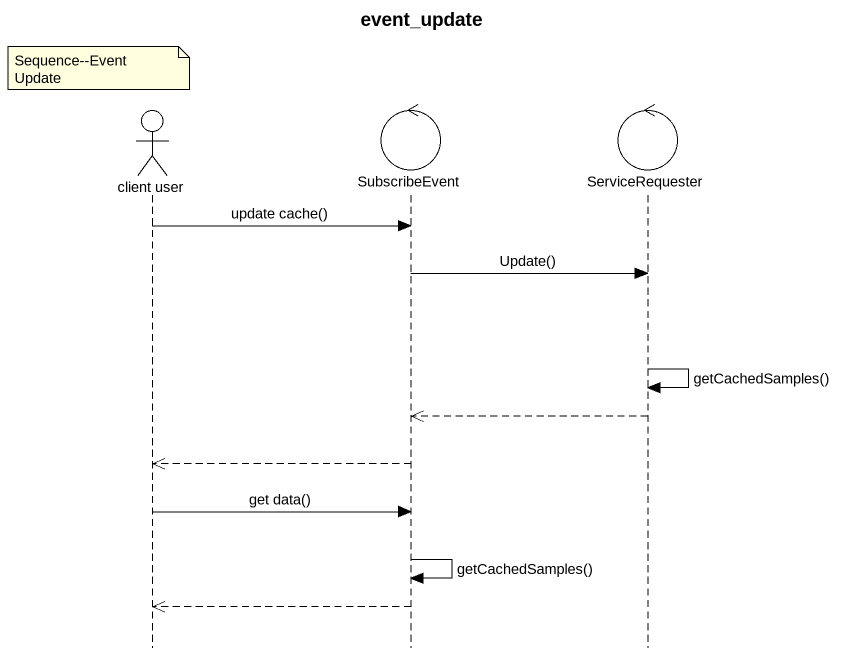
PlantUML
@startuml
title event_update
hide footbox
actor "client user" as client_user
control SubscribeEvent
control ServiceRequester

note over client_user : Sequence--Event Update
client_user -> SubscribeEvent : update cache()
SubscribeEvent -> ServiceRequester : Update()
ServiceRequester -> ServiceRequester : getCachedSamples()
ServiceRequester -->> SubscribeEvent
SubscribeEvent -->> client_user
client_user -> SubscribeEvent : get data()
SubscribeEvent -> SubscribeEvent : getCachedSamples()
SubscribeEvent -->> client_user
@enduml
